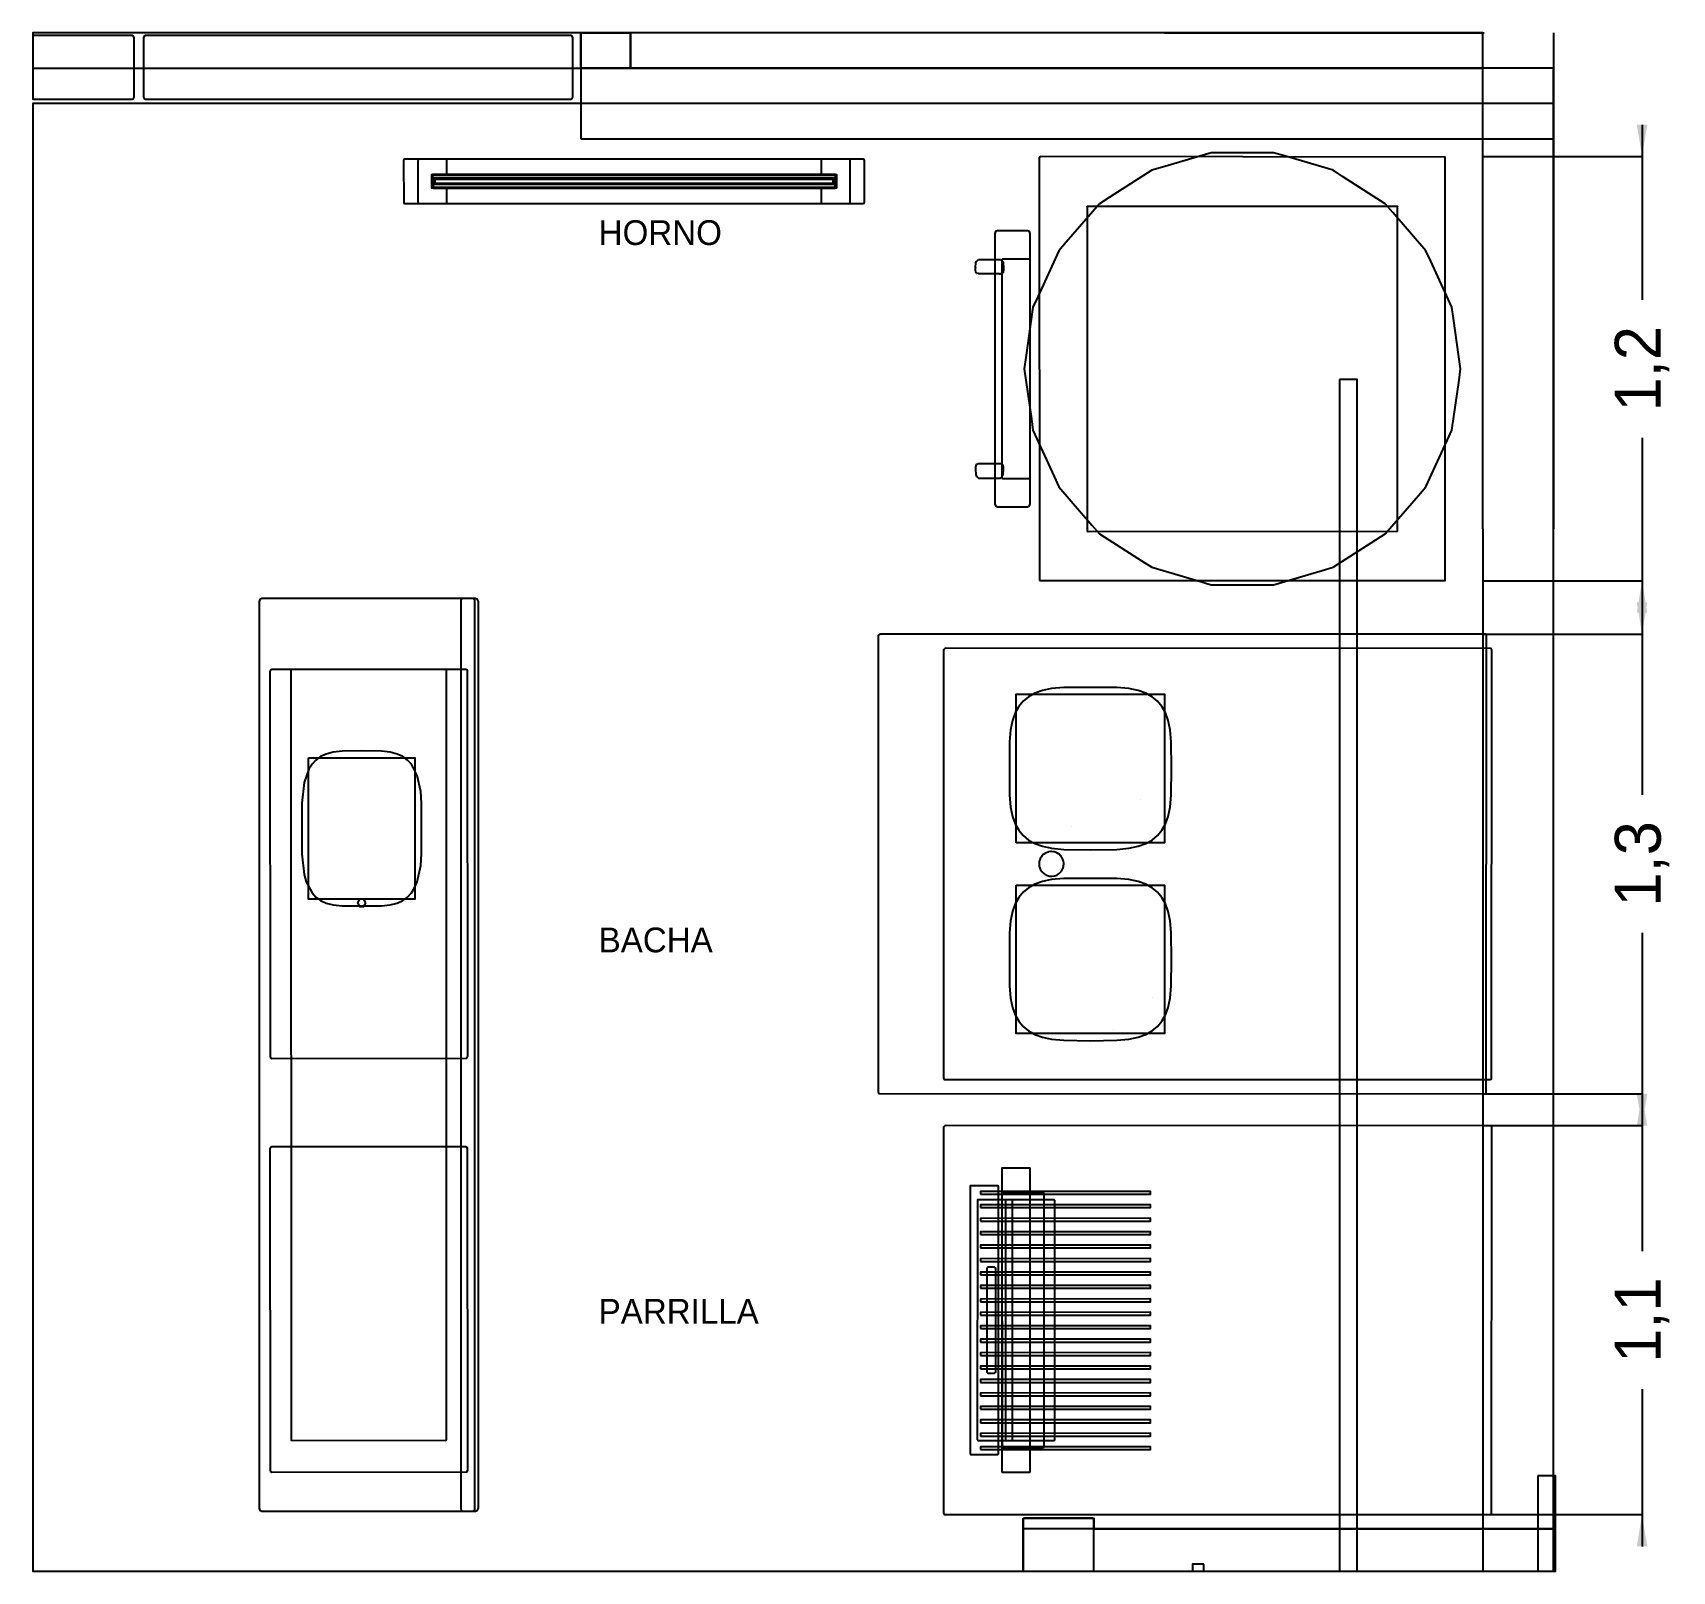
# Model space of a CAD drawing. Header units: metres. Extents: x 977.7 to 1062, y -12.2 to -3.
# Drawn here: x 977.7 to 982.335, y -10.15 to -5.8 of the extents above; entities that cross this region are included whole.
import ezdxf

# ---------------------------------------------------------------- set-up
doc = ezdxf.new("R2010")
doc.units = ezdxf.units.M
for name, color, linetype in [('CORTE', 7, 'Continuous'), ('COTAS', 4, 'Continuous'), ('TEXTOS', 7, 'Continuous'), ('VISTA', 8, 'Continuous')]:
    doc.layers.add(name, color=color, linetype=linetype)
doc.dimstyles.get("Standard").update_dxf_attribs({"dimtxt": 2.5, "dimasz": 2.5, "dimexe": 1.25, "dimexo": 0.625, "dimtad": 1, "dimcen": 2.5, "dimazin": 3, "dimtfac": 1, "dimtmove": 0, "dimatfit": 3})

# ---------------------------------------------------------------- blocks, each defined once
blk = doc.blocks.new('_CLOSEDFILLED')
at = {"color": 0, "linetype": 'BYBLOCK'}
blk.add_solid([(-1, 0.164), (0, 0), (-1, -0.164)], dxfattribs=at)
blk = doc.blocks.new('*D1')
for p, q in [((982.25, -6.06), (982.25, -6.555)), ((981.8, -6.15), (982.25, -6.15)), ((982.25, -6.945), (982.25, -7.44)), ((981.8, -7.35), (982.25, -7.35))]:
    blk.add_line(p, q)
at = {"layer": 'Defpoints'}
for p in [(981.8, -6.15), (982.25, -6.15), (981.8, -7.35)]:
    blk.add_point(p, dxfattribs=at)
at = {"layer": 'COTAS', "xscale": 0.09, "yscale": 0.09}
for p, rotation in [((982.25, -6.15), 270), ((982.25, -7.35), 90)]:
    blk.add_blockref('_CLOSEDFILLED', p, dxfattribs=dict(at, rotation=rotation))
at = {"layer": 'COTAS', "insert": (982.25, -6.75), "char_height": 0.13, "attachment_point": 5, "rotation": 90}
blk.add_mtext('1,2', dxfattribs=at)
blk = doc.blocks.new('*D2')
for p, q in [((982.25, -7.41), (982.25, -7.955)), ((981.8, -7.5), (982.25, -7.5)), ((982.25, -8.345), (982.25, -8.89)), ((981.8, -8.8), (982.25, -8.8))]:
    blk.add_line(p, q)
at = {"layer": 'Defpoints'}
for p in [(981.8, -7.5), (982.25, -7.5), (981.8, -8.8)]:
    blk.add_point(p, dxfattribs=at)
at = {"layer": 'COTAS', "xscale": 0.09, "yscale": 0.09}
for p, rotation in [((982.25, -7.5), 270), ((982.25, -8.8), 90)]:
    blk.add_blockref('_CLOSEDFILLED', p, dxfattribs=dict(at, rotation=rotation))
at = {"layer": 'COTAS', "insert": (982.25, -8.15), "char_height": 0.13, "attachment_point": 5, "rotation": 90}
blk.add_mtext('1,3', dxfattribs=at)
blk = doc.blocks.new('*D3')
for p, q in [((982.25, -8.8), (982.25, -9.245)), ((981.8, -8.89), (982.25, -8.89)), ((982.25, -9.635), (982.25, -10.08)), ((981.8, -9.99), (982.25, -9.99))]:
    blk.add_line(p, q)
at = {"layer": 'Defpoints'}
for p in [(981.8, -8.89), (982.25, -8.89), (981.8, -9.99)]:
    blk.add_point(p, dxfattribs=at)
at = {"layer": 'COTAS', "xscale": 0.09, "yscale": 0.09}
for p, rotation in [((982.25, -8.89), 270), ((982.25, -9.99), 90)]:
    blk.add_blockref('_CLOSEDFILLED', p, dxfattribs=dict(at, rotation=rotation))
at = {"layer": 'COTAS', "insert": (982.25, -9.44), "char_height": 0.13, "attachment_point": 5, "rotation": 90}
blk.add_mtext('1,1', dxfattribs=at)

msp = doc.modelspace()

# ---------------------------------------------------------------- linework, layer by layer
at = {"layer": 'CORTE'}
for p, q in [((979.2545, -5.8), (979.3251, -5.8)), ((979.3251, -5.8), (979.3855, -5.8)), ((981.8, -7.2027), (981.8, -5.8)), ((982, -5.8), (982, -7.2027)), ((981.8, -7.2027), (981.8, -10.15)), ((982, -7.2027), (982, -7.2027)), ((982, -10.15), (982, -7.2027))]:
    msp.add_line(p, q, dxfattribs=at)
for points in [[(979.25, -5.8), (979.25, -5.9), (979.39, -5.9), (979.39, -5.8), (979.25, -5.8)], [(979.25, -6.1), (982, -6.1), (982, -5.9), (979.25, -5.9), (979.25, -6.1)], [(980.5011, -10.0016), (980.5008, -10.0019), (980.5004, -10.0033), (980.5, -10.0045), (980.5, -10.15), (980.7, -10.15), (980.7, -10.0045), (980.6996, -10.0033), (980.6992, -10.0019), (980.6989, -10.0016), (980.6987, -10.0013), (980.6984, -10.0011), (980.6981, -10.0008), (980.6969, -10.0004), (980.6955, -10), (980.6074, -10), (980.5045, -10), (980.5033, -10.0004), (980.5019, -10.0008), (980.5016, -10.0011), (980.5013, -10.0013), (980.5011, -10.0016)]]:
    msp.add_lwpolyline(points, close=True, dxfattribs=at)
at = {"layer": 'VISTA'}
for p, q in [((980.9, -5.8), (981.8, -5.8)), ((980.9, -5.8), (981.8, -5.8)), ((980.9, -5.8), (981.8, -5.8)), ((980.9, -5.8), (981.8, -5.8)), ((981.8, -5.8), (981.802, -5.8)), ((981.8, -5.8), (981.802, -5.8)), ((981.802, -5.8), (981.804, -5.8)), ((980.3688, -6.4453), (980.373, -6.4418)), ((980.373, -6.4418), (980.374, -6.4409)), ((980.374, -6.4409), (980.4237, -6.4409)), ((980.4237, -6.4409), (980.436, -6.4409)), ((980.436, -6.4409), (980.4403, -6.4445)), ((980.3651, -6.4639), (980.365, -6.4645)), ((980.365, -6.4714), (980.365, -6.4645)), ((980.365, -6.4715), (980.365, -6.4714)), ((980.3667, -6.4771), (980.365, -6.4715)), ((980.3651, -6.4639), (980.3667, -6.4509)), ((980.3668, -6.4504), (980.3667, -6.4509)), ((980.3676, -6.4783), (980.3667, -6.4771)), ((980.3668, -6.4504), (980.3676, -6.4478)), ((980.3676, -6.4478), (980.3686, -6.4457)), ((980.3687, -6.4793), (980.3676, -6.4783)), ((980.3686, -6.4457), (980.3688, -6.4453)), ((980.3687, -6.4793), (980.3688, -6.4794)), ((980.3738, -6.4811), (980.3688, -6.4794)), ((980.3738, -6.4811), (980.374, -6.4812)), ((980.4336, -6.4812), (980.374, -6.4812)), ((980.4336, -6.4812), (980.436, -6.4812)), ((980.441, -6.4794), (980.436, -6.4812)), ((980.4403, -6.4445), (980.4412, -6.4453)), ((980.441, -6.4794), (980.4412, -6.4794)), ((980.4412, -6.4453), (980.4422, -6.4474)), ((980.4423, -6.4783), (980.4412, -6.4794)), ((980.4422, -6.4474), (980.4424, -6.4478)), ((980.4423, -6.4783), (980.4424, -6.4783)), ((980.4424, -6.4478), (980.4432, -6.4504)), ((980.4433, -6.4771), (980.4424, -6.4783)), ((980.4433, -6.4509), (980.4432, -6.4504)), ((980.4433, -6.4509), (980.4449, -6.4639)), ((980.445, -6.4715), (980.4433, -6.4771)), ((980.445, -6.4645), (980.4449, -6.4639)), ((980.445, -6.4645), (980.445, -6.4714)), ((980.445, -6.4714), (980.445, -6.4715))]:
    msp.add_line(p, q, dxfattribs=at)
for points in [[(979.25, -5.9), (979.25, -5.8), (977.7, -5.8), (977.7, -5.9), (979.25, -5.9)], [(979.25, -5.9), (979.25, -5.8), (977.7, -5.8), (977.7, -5.9), (979.25, -5.9)], [(977.9809, -5.988), (977.9851, -5.9862), (977.9869, -5.982), (977.9869, -5.814), (977.9851, -5.8098), (977.9809, -5.808), (977.7, -5.808), (977.7, -5.988), (977.9809, -5.988)], [(978.0131, -5.982), (978.0149, -5.9862), (978.0191, -5.988), (979.2209, -5.988), (979.2251, -5.9862), (979.2269, -5.982), (979.2269, -5.814), (979.2251, -5.8098), (979.2209, -5.808), (978.0191, -5.808), (978.0149, -5.8098), (978.0131, -5.814), (978.0131, -5.982)], [(981.8, -5.9), (981.8, -5.8), (980.9, -5.8), (979.39, -5.8), (979.39, -5.9), (981.8, -5.9)], [(981.8, -5.9), (981.8, -5.8), (980.9, -5.8), (979.39, -5.8), (979.39, -5.9), (981.8, -5.9)], [(981.8, -5.9), (981.8, -5.8), (980.9, -5.8), (979.39, -5.8), (979.39, -5.9), (981.8, -5.9)], [(980.5, -10), (980.7, -10), (980.7, -10.03), (982, -10.03), (982, -6), (977.7, -6), (977.7, -10.15), (980.5, -10.15), (980.5, -10)], [(978.7492, -6.2813), (978.752, -6.2825), (980.048, -6.2825), (980.0508, -6.2813), (980.052, -6.2785), (980.052, -6.1615), (980.0508, -6.1587), (980.048, -6.1575), (978.752, -6.1575), (978.7492, -6.1587), (978.748, -6.1615), (978.7492, -6.2813)], [(978.7497, -6.1592), (978.7495, -6.1597), (978.7495, -6.159), (978.7497, -6.1592)], [(978.7899, -6.159), (978.7897, -6.1592), (978.7893, -6.1606), (978.789, -6.1615), (978.789, -6.2312), (978.789, -6.2785), (978.7894, -6.2799), (978.7897, -6.2808), (978.79, -6.2811), (978.7902, -6.2813), (978.7905, -6.2816), (978.7907, -6.2818), (978.7921, -6.2822), (978.793, -6.2825), (978.8371, -6.2825), (978.867, -6.2825), (978.8684, -6.2821), (978.8693, -6.2818), (978.8696, -6.2815), (978.8698, -6.2813), (978.87, -6.2811), (978.8703, -6.2808), (978.8706, -6.2799), (978.871, -6.2785), (978.871, -6.2395), (978.828, -6.2395), (978.828, -6.2005), (978.871, -6.2005), (978.871, -6.1615), (978.8707, -6.1606), (978.8703, -6.1592), (978.8701, -6.159), (978.8698, -6.1587), (978.8696, -6.1585), (978.8693, -6.1582), (978.8684, -6.1579), (978.867, -6.1575), (978.8371, -6.1575), (978.793, -6.1575), (978.7921, -6.1578), (978.7907, -6.1582), (978.7905, -6.1584), (978.7902, -6.1587), (978.7899, -6.159)], [(979.9299, -6.159), (979.9297, -6.1592), (979.9293, -6.1606), (979.929, -6.1615), (979.929, -6.2005), (979.972, -6.2005), (979.972, -6.2395), (979.929, -6.2395), (979.929, -6.2785), (979.9294, -6.2799), (979.9297, -6.2808), (979.93, -6.2811), (979.9302, -6.2813), (979.9305, -6.2816), (979.9307, -6.2818), (979.9321, -6.2822), (979.933, -6.2825), (979.9771, -6.2825), (980.007, -6.2825), (980.0084, -6.2821), (980.0093, -6.2818), (980.0096, -6.2815), (980.0098, -6.2813), (980.01, -6.2811), (980.0103, -6.2808), (980.0106, -6.2799), (980.011, -6.2785), (980.011, -6.2312), (980.011, -6.1615), (980.0107, -6.1606), (980.0103, -6.1592), (980.0101, -6.159), (980.0098, -6.1587), (980.0096, -6.1585), (980.0093, -6.1582), (980.0084, -6.1579), (980.007, -6.1575), (979.9771, -6.1575), (979.933, -6.1575), (979.9321, -6.1578), (979.9307, -6.1582), (979.9305, -6.1584), (979.9302, -6.1587), (979.9299, -6.159)], [(980.0503, -6.1592), (980.0498, -6.159), (980.0505, -6.159), (980.0503, -6.1592)], [(981.7371, -6.75), (981.7167, -6.608), (981.7121, -6.5761), (981.6525, -6.4457), (981.6391, -6.4164), (981.5452, -6.308), (981.5241, -6.2836), (981.4035, -6.2061), (981.3763, -6.1887), (981.2387, -6.1483), (981.2078, -6.1392), (981.0644, -6.1392), (981.0322, -6.1392), (980.8946, -6.1796), (980.8637, -6.1887), (980.743, -6.2662), (980.7159, -6.2836), (980.622, -6.392), (980.6009, -6.4164), (980.5413, -6.5468), (980.5279, -6.5761), (980.5075, -6.7181), (980.5029, -6.75), (980.5233, -6.892), (980.5279, -6.9239), (980.5875, -7.0543), (980.6009, -7.0836), (980.6948, -7.192), (980.7159, -7.2164), (980.8366, -7.2939), (980.8637, -7.3113), (981.0013, -7.3517), (981.0322, -7.3608), (981.1756, -7.3608), (981.2078, -7.3608), (981.3454, -7.3204), (981.3763, -7.3113), (981.497, -7.2338), (981.5241, -7.2164), (981.618, -7.108), (981.6391, -7.0836), (981.6987, -6.9532), (981.7121, -6.9239), (981.7325, -6.7819), (981.7371, -6.75)], [(980.5463, -7.3487), (981.6937, -7.3487), (981.6937, -6.1513), (980.5495, -6.15), (980.545, -6.1545), (980.5463, -7.3487)], [(978.83, -6.2025), (979.97, -6.2025), (979.97, -6.2005), (978.83, -6.2005), (978.83, -6.2025)], [(978.83, -6.2005), (978.83, -6.2025), (978.842, -6.2025), (978.842, -6.2005), (978.83, -6.2005)], [(979.97, -6.2115), (979.97, -6.2079), (979.97, -6.2025), (979.509, -6.2025), (978.83, -6.2025), (978.83, -6.2061), (978.83, -6.2115), (979.291, -6.2115), (979.97, -6.2115)], [(979.958, -6.2005), (979.958, -6.2025), (979.97, -6.2025), (979.97, -6.2005), (979.958, -6.2005)], [(978.83, -6.2135), (979.97, -6.2135), (979.97, -6.2115), (978.83, -6.2115), (978.83, -6.2135)], [(978.83, -6.2115), (978.83, -6.2135), (978.842, -6.2135), (978.842, -6.2115), (978.83, -6.2115)], [(978.8317, -6.2265), (979.9683, -6.2265), (979.9683, -6.2135), (978.8317, -6.2135), (978.8317, -6.2265)], [(978.8317, -6.2135), (978.8317, -6.2265), (978.8377, -6.2265), (978.8377, -6.2135), (978.8317, -6.2135)], [(978.8317, -6.2285), (979.9683, -6.2285), (979.9683, -6.2265), (978.8317, -6.2265), (978.8317, -6.2285)], [(978.8317, -6.2265), (978.8317, -6.2285), (978.8437, -6.2285), (978.8437, -6.2265), (978.8317, -6.2265)], [(979.9683, -6.2375), (979.9683, -6.2339), (979.9683, -6.2285), (979.509, -6.2285), (978.8317, -6.2285), (978.8317, -6.2321), (978.8317, -6.2375), (979.291, -6.2375), (979.9683, -6.2375)], [(978.8317, -6.2395), (979.9683, -6.2395), (979.9683, -6.2375), (978.8317, -6.2375), (978.8317, -6.2395)], [(978.8317, -6.2375), (978.8317, -6.2395), (978.8437, -6.2395), (978.8437, -6.2375), (978.8317, -6.2375)], [(979.9563, -6.2265), (979.9563, -6.2285), (979.9683, -6.2285), (979.9683, -6.2265), (979.9563, -6.2265)], [(979.9563, -6.2375), (979.9563, -6.2395), (979.9683, -6.2395), (979.9683, -6.2375), (979.9563, -6.2375)], [(979.958, -6.2115), (979.958, -6.2135), (979.97, -6.2135), (979.97, -6.2115), (979.958, -6.2115)], [(979.9623, -6.2135), (979.9623, -6.2265), (979.9683, -6.2265), (979.9683, -6.2135), (979.9623, -6.2135)], [(978.7497, -6.2808), (978.7502, -6.281), (978.7495, -6.281), (978.7497, -6.2808)], [(980.0498, -6.281), (980.0505, -6.2803), (980.0503, -6.2808), (980.0498, -6.281)], [(980.6812, -7.2088), (980.684, -7.21), (981.5588, -7.2088), (981.5588, -6.2912), (980.6812, -6.2912), (980.6812, -7.2088)], [(980.6817, -6.2917), (980.6815, -6.2922), (980.6815, -6.2915), (980.6817, -6.2917)], [(981.5583, -6.2917), (981.5578, -6.2915), (981.5585, -6.2915), (981.5583, -6.2917)], [(980.42, -7.132), (980.4223, -7.1377), (980.428, -7.14), (980.512, -7.14), (980.5177, -7.1377), (980.52, -7.132), (980.52, -6.368), (980.5177, -6.3623), (980.512, -6.36), (980.428, -6.36), (980.4223, -6.3623), (980.42, -6.368), (980.42, -7.132)], [(980.4404, -6.4406), (980.4403, -6.4407), (980.4402, -6.4412), (980.44, -6.4417), (980.44, -6.7179), (980.44, -7.0583), (980.4401, -7.0587), (980.4403, -7.0593), (980.4404, -7.0594), (980.4405, -7.0595), (980.4406, -7.0596), (980.4407, -7.0597), (980.4412, -7.0598), (980.4417, -7.06), (980.476, -7.06), (980.5183, -7.06), (980.5187, -7.0599), (980.5193, -7.0597), (980.5194, -7.0596), (980.5195, -7.0595), (980.5196, -7.0594), (980.5197, -7.0593), (980.5199, -7.0587), (980.52, -7.0583), (980.52, -6.7179), (980.52, -6.4417), (980.5198, -6.4412), (980.5197, -6.4407), (980.5196, -6.4406), (980.5195, -6.4405), (980.5194, -6.4404), (980.5193, -6.4403), (980.5187, -6.4401), (980.5183, -6.44), (980.476, -6.44), (980.4417, -6.44), (980.4412, -6.4402), (980.4407, -6.4403), (980.4406, -6.4404), (980.4405, -6.4405), (980.4404, -6.4406)], [(981.395, -6.78), (981.395, -10.15), (981.445, -10.15), (981.445, -6.78), (981.395, -6.78)], [(980.3676, -7.0217), (980.3667, -7.0229), (980.3666, -7.0231), (980.365, -7.0286), (980.365, -7.0304), (980.365, -7.0355), (980.3665, -7.0475), (980.3667, -7.0491), (980.3675, -7.0517), (980.3676, -7.0522), (980.3686, -7.0543), (980.3688, -7.0547), (980.373, -7.0582), (980.374, -7.0591), (980.4237, -7.0591), (980.436, -7.0591), (980.4403, -7.0555), (980.4412, -7.0547), (980.4422, -7.0526), (980.4424, -7.0522), (980.4425, -7.0517), (980.4433, -7.0491), (980.4435, -7.0475), (980.445, -7.0355), (980.445, -7.0304), (980.445, -7.0286), (980.4434, -7.0231), (980.4433, -7.0229), (980.4424, -7.0217), (980.4424, -7.0217), (980.4413, -7.0207), (980.4412, -7.0206), (980.4362, -7.0189), (980.436, -7.0188), (980.3764, -7.0188), (980.374, -7.0188), (980.369, -7.0206), (980.3688, -7.0206), (980.3677, -7.0217), (980.3676, -7.0217), (980.3676, -7.0217)], [(980.6817, -7.2083), (980.6822, -7.2085), (980.6815, -7.2085), (980.6817, -7.2083)], [(981.5585, -7.2085), (981.5578, -7.2085), (981.5583, -7.2083), (981.5585, -7.2085)], [(978.34, -9.972), (978.3423, -9.9777), (978.348, -9.98), (978.952, -9.98), (978.9577, -9.9777), (978.96, -9.972), (978.96, -7.408), (978.9577, -7.4023), (978.952, -7.4), (978.348, -7.4), (978.3423, -7.4023), (978.34, -7.408), (978.34, -9.972)], [(978.91, -9.9755), (978.9145, -9.98), (978.9455, -9.98), (978.95, -9.9755), (978.95, -7.4045), (978.9455, -7.4), (978.9145, -7.4), (978.91, -7.4045), (978.91, -9.9755)], [(980.09, -8.7955), (980.0919, -8.7992), (981.8055, -8.8), (981.8092, -8.7981), (981.81, -7.5045), (981.8081, -7.5008), (980.0945, -7.5), (980.09, -7.5045), (980.09, -8.7955)], [(980.275, -8.7555), (980.2769, -8.7592), (981.8205, -8.76), (981.8242, -8.7581), (981.825, -7.5445), (981.8231, -7.5408), (980.2795, -7.54), (980.275, -7.5445), (980.275, -8.7555)], [(978.3711, -8.6975), (978.376, -8.7), (978.9275, -8.6989), (978.93, -8.694), (978.9289, -7.6025), (978.924, -7.6), (978.376, -7.6), (978.3718, -7.6018), (978.37, -7.606), (978.3711, -8.6975)], [(978.868, -9.78), (978.87, -9.778), (978.87, -7.602), (978.868, -7.6), (978.432, -7.6), (978.43, -7.602), (978.4306, -9.7794), (978.868, -9.78)], [(980.4698, -7.7444), (980.4643, -7.7706), (980.4611, -7.8049), (980.4611, -7.9551), (980.4643, -7.9894), (980.4698, -8.0156), (980.4775, -8.0371), (980.4875, -8.0551), (980.4999, -8.0701), (980.5149, -8.0825), (980.5329, -8.0925), (980.5544, -8.1002), (980.5806, -8.1057), (980.6149, -8.1089), (980.69, -8.11), (980.7651, -8.1089), (980.7994, -8.1057), (980.8256, -8.1002), (980.8471, -8.0925), (980.8651, -8.0825), (980.8801, -8.0701), (980.8925, -8.0551), (980.9025, -8.0371), (980.9102, -8.0156), (980.9157, -7.9894), (980.9189, -7.9551), (980.92, -7.88), (980.9189, -7.8049), (980.9157, -7.7706), (980.9102, -7.7444), (980.9025, -7.7229), (980.8925, -7.7049), (980.8801, -7.6899), (980.8651, -7.6775), (980.8471, -7.6675), (980.8256, -7.6598), (980.7994, -7.6543), (980.7651, -7.6511), (980.6149, -7.6511), (980.5806, -7.6543), (980.5544, -7.6598), (980.5329, -7.6675), (980.5149, -7.6775), (980.4999, -7.6899), (980.4875, -7.7049), (980.4775, -7.7229), (980.4698, -7.7444)], [(980.48, -8.09), (980.48, -7.67), (980.9, -7.67), (980.9, -8.09), (980.48, -8.09)], [(978.4608, -7.9782), (978.4608, -8.1218), (978.4672, -8.1797), (978.4729, -8.2003), (978.4895, -8.2318), (978.5006, -8.2437), (978.5139, -8.2533), (978.5298, -8.2606), (978.5492, -8.2658), (978.5745, -8.269), (978.6855, -8.269), (978.7108, -8.2658), (978.7302, -8.2606), (978.7461, -8.2533), (978.7594, -8.2437), (978.7705, -8.2318), (978.7797, -8.2174), (978.7871, -8.2003), (978.7968, -8.1546), (978.7992, -8.1218), (978.7992, -7.9782), (978.7968, -7.9454), (978.7871, -7.8997), (978.7705, -7.8682), (978.7594, -7.8563), (978.7461, -7.8467), (978.7302, -7.8394), (978.7108, -7.8342), (978.6855, -7.831), (978.63, -7.83), (978.5745, -7.831), (978.5492, -7.8342), (978.5298, -7.8394), (978.5139, -7.8467), (978.5006, -7.8563), (978.4895, -7.8682), (978.4803, -7.8826), (978.4672, -7.9203), (978.4608, -7.9782)], [(978.48, -7.85), (978.78, -7.85), (978.78, -8.25), (978.48, -8.25), (978.48, -7.85)], [(980.8331, -7.9681), (980.8331, -7.9681), (980.8331, -7.9681), (980.8331, -7.9681)], [(980.6361, -8.0444), (980.6361, -8.0444), (980.6361, -8.0444), (980.6361, -8.0444)], [(980.615, -8.15), (980.6148, -8.1484), (980.6141, -8.1422), (980.6136, -8.1407), (980.6115, -8.1348), (980.6107, -8.1334), (980.6074, -8.1282), (980.6062, -8.127), (980.6018, -8.1226), (980.6004, -8.1218), (980.5952, -8.1185), (980.5936, -8.1179), (980.5878, -8.1159), (980.5862, -8.1157), (980.58, -8.115), (980.5784, -8.1152), (980.5722, -8.1159), (980.5707, -8.1164), (980.5648, -8.1185), (980.5634, -8.1193), (980.5582, -8.1226), (980.557, -8.1238), (980.5526, -8.1282), (980.5518, -8.1296), (980.5485, -8.1348), (980.5479, -8.1364), (980.5459, -8.1422), (980.5457, -8.1438), (980.545, -8.15), (980.5452, -8.1516), (980.5459, -8.1578), (980.5464, -8.1593), (980.5485, -8.1652), (980.5493, -8.1666), (980.5526, -8.1718), (980.5538, -8.173), (980.5582, -8.1774), (980.5596, -8.1782), (980.5648, -8.1815), (980.5664, -8.1821), (980.5722, -8.1841), (980.5738, -8.1843), (980.58, -8.185), (980.5816, -8.1848), (980.5878, -8.1841), (980.5893, -8.1836), (980.5952, -8.1815), (980.5966, -8.1807), (980.6018, -8.1774), (980.603, -8.1762), (980.6074, -8.1718), (980.6082, -8.1704), (980.6115, -8.1652), (980.6121, -8.1636), (980.6141, -8.1578), (980.6143, -8.1562), (980.615, -8.15)], [(980.4698, -8.2844), (980.4643, -8.3106), (980.4611, -8.3449), (980.4611, -8.4951), (980.4643, -8.5294), (980.4698, -8.5556), (980.4775, -8.5771), (980.4875, -8.5951), (980.4999, -8.6101), (980.5149, -8.6225), (980.5329, -8.6325), (980.5544, -8.6402), (980.5806, -8.6457), (980.6149, -8.6489), (980.69, -8.65), (980.7651, -8.6489), (980.7994, -8.6457), (980.8256, -8.6402), (980.8471, -8.6325), (980.8651, -8.6225), (980.8801, -8.6101), (980.8925, -8.5951), (980.9025, -8.5771), (980.9102, -8.5556), (980.9157, -8.5294), (980.9189, -8.4951), (980.92, -8.42), (980.9189, -8.3449), (980.9157, -8.3106), (980.9102, -8.2844), (980.9025, -8.2629), (980.8925, -8.2449), (980.8801, -8.2299), (980.8651, -8.2175), (980.8471, -8.2075), (980.8256, -8.1998), (980.7994, -8.1943), (980.7651, -8.1911), (980.6149, -8.1911), (980.5806, -8.1943), (980.5544, -8.1998), (980.5329, -8.2075), (980.5149, -8.2175), (980.4999, -8.2299), (980.4875, -8.2449), (980.4775, -8.2629), (980.4698, -8.2844)], [(978.642, -8.26), (978.6381, -8.2532), (978.636, -8.2497), (978.6281, -8.2497), (978.624, -8.2497), (978.6201, -8.2564), (978.618, -8.26), (978.6219, -8.2667), (978.624, -8.2703), (978.6318, -8.2703), (978.636, -8.2703), (978.6399, -8.2636), (978.642, -8.26)], [(980.48, -8.21), (980.9, -8.21), (980.9, -8.63), (980.48, -8.63), (980.48, -8.21)], [(980.8649, -8.5277), (980.8649, -8.5277), (980.8649, -8.5277), (980.8649, -8.5277)], [(980.7545, -8.6169), (980.7545, -8.6169), (980.7545, -8.6169), (980.7545, -8.6169)], [(980.275, -9.9855), (980.2769, -9.9892), (981.8205, -9.99), (981.8242, -9.9881), (981.825, -8.8945), (981.8231, -8.8908), (980.2795, -8.89), (980.275, -8.8945), (980.275, -9.9855)], [(978.3711, -9.8675), (978.376, -9.87), (978.9275, -9.8689), (978.93, -9.864), (978.9289, -8.9525), (978.924, -8.95), (978.376, -8.95), (978.3718, -8.9518), (978.37, -8.956), (978.3711, -9.8675)], [(980.4403, -9.0107), (980.4403, -9.0107), (980.4401, -9.0115), (980.44, -9.0117), (980.44, -9.7039), (980.44, -9.8683), (980.4403, -9.8691), (980.4403, -9.8693), (980.4405, -9.8695), (980.4405, -9.8695), (980.4407, -9.8697), (980.4407, -9.8697), (980.4415, -9.8699), (980.4417, -9.87), (980.5036, -9.87), (980.5183, -9.87), (980.5191, -9.8697), (980.5193, -9.8697), (980.5195, -9.8695), (980.5195, -9.8695), (980.5195, -9.8695), (980.5197, -9.8693), (980.5197, -9.8691), (980.52, -9.8683), (980.52, -9.7039), (980.52, -9.0117), (980.5199, -9.0115), (980.5197, -9.0107), (980.5197, -9.0107), (980.5195, -9.0105), (980.5195, -9.0105), (980.5193, -9.0103), (980.5191, -9.0103), (980.5183, -9.01), (980.5036, -9.01), (980.4417, -9.01), (980.4415, -9.0101), (980.4407, -9.0103), (980.4407, -9.0103), (980.4405, -9.0105), (980.4403, -9.0107)], [(980.35, -9.8183), (980.3517, -9.82), (980.4283, -9.82), (980.43, -9.8183), (980.43, -9.0617), (980.4283, -9.06), (980.3507, -9.0603), (980.35, -9.8183)], [(980.38, -9.084), (980.86, -9.084), (980.86, -9.076), (980.38, -9.0763), (980.38, -9.084)], [(980.4412, -9.7988), (980.444, -9.8), (980.556, -9.8), (980.5588, -9.7988), (980.56, -9.796), (980.56, -9.084), (980.5588, -9.0812), (980.556, -9.08), (980.444, -9.08), (980.4412, -9.0812), (980.44, -9.084), (980.4412, -9.7988)], [(980.4417, -9.0817), (980.4415, -9.0822), (980.4415, -9.0815), (980.4417, -9.0817)], [(980.5583, -9.0817), (980.5578, -9.0815), (980.5585, -9.0815), (980.5583, -9.0817)], [(980.37, -9.7783), (980.3717, -9.78), (980.4683, -9.78), (980.47, -9.7783), (980.47, -9.1017), (980.4683, -9.1), (980.3707, -9.1003), (980.37, -9.7783)], [(980.38, -9.122), (980.86, -9.122), (980.86, -9.114), (980.38, -9.1143), (980.38, -9.122)], [(980.45, -9.7783), (980.4517, -9.78), (980.5883, -9.78), (980.59, -9.7783), (980.59, -9.1017), (980.5883, -9.1), (980.4507, -9.1003), (980.45, -9.7783)], [(980.38, -9.16), (980.86, -9.16), (980.86, -9.152), (980.38, -9.1523), (980.38, -9.16)], [(980.38, -9.198), (980.86, -9.198), (980.86, -9.19), (980.38, -9.1903), (980.38, -9.198)], [(980.38, -9.236), (980.86, -9.236), (980.86, -9.228), (980.38, -9.2283), (980.38, -9.236)], [(980.38, -9.274), (980.86, -9.274), (980.86, -9.266), (980.38, -9.2663), (980.38, -9.274)], [(980.38, -9.312), (980.86, -9.312), (980.86, -9.304), (980.38, -9.3043), (980.38, -9.312)], [(980.4005, -9.59), (980.4195, -9.59), (980.4225, -9.587), (980.4225, -9.293), (980.4195, -9.29), (980.4005, -9.29), (980.3975, -9.293), (980.3975, -9.587), (980.4005, -9.59)], [(980.38, -9.35), (980.86, -9.35), (980.86, -9.342), (980.38, -9.3423), (980.38, -9.35)], [(980.38, -9.388), (980.86, -9.388), (980.86, -9.38), (980.38, -9.3803), (980.38, -9.388)], [(980.38, -9.426), (980.86, -9.426), (980.86, -9.418), (980.38, -9.4183), (980.38, -9.426)], [(980.38, -9.464), (980.86, -9.464), (980.86, -9.456), (980.38, -9.4563), (980.38, -9.464)], [(980.38, -9.502), (980.86, -9.502), (980.86, -9.494), (980.38, -9.4943), (980.38, -9.502)], [(980.38, -9.54), (980.86, -9.54), (980.86, -9.532), (980.38, -9.5323), (980.38, -9.54)], [(980.38, -9.578), (980.86, -9.578), (980.86, -9.57), (980.38, -9.5703), (980.38, -9.578)], [(980.38, -9.616), (980.86, -9.616), (980.86, -9.608), (980.38, -9.6083), (980.38, -9.616)], [(980.38, -9.654), (980.86, -9.654), (980.86, -9.646), (980.38, -9.6463), (980.38, -9.654)], [(980.38, -9.692), (980.86, -9.692), (980.86, -9.684), (980.38, -9.6843), (980.38, -9.692)], [(980.38, -9.73), (980.86, -9.73), (980.86, -9.722), (980.38, -9.7223), (980.38, -9.73)], [(980.38, -9.768), (980.86, -9.768), (980.86, -9.76), (980.38, -9.7603), (980.38, -9.768)], [(980.38, -9.806), (980.86, -9.806), (980.86, -9.798), (980.38, -9.7983), (980.38, -9.806)], [(980.4417, -9.7983), (980.4422, -9.7985), (980.4415, -9.7985), (980.4417, -9.7983)], [(980.5585, -9.7985), (980.5578, -9.7985), (980.5583, -9.7983), (980.5585, -9.7985)], [(981.955, -9.88), (981.955, -10.15), (982.005, -10.15), (982.005, -9.88), (981.955, -9.88)], [(980.5011, -10.0316), (980.5008, -10.0319), (980.5004, -10.0333), (980.5, -10.0345), (980.5, -10.1051), (980.5, -10.15), (982, -10.15), (982, -10.1051), (982, -10.0345), (981.9996, -10.0333), (981.9992, -10.0319), (981.9989, -10.0316), (981.9987, -10.0313), (981.9984, -10.0311), (981.9981, -10.0308), (981.9969, -10.0304), (981.9955, -10.03), (981.3075, -10.03), (980.5045, -10.03), (980.5033, -10.0304), (980.5019, -10.0308), (980.5016, -10.0311), (980.5013, -10.0313), (980.5011, -10.0316)], [(981.011, -10.13), (980.979, -10.13), (980.979, -10.15), (981.011, -10.15), (981.011, -10.13)]]:
    msp.add_lwpolyline(points, close=True, dxfattribs=at)

# ---------------------------------------------------------------- texts
at = {"layer": 'TEXTOS'}
for s, p in [('HORNO', (979.3, -6.4)), ('BACHA', (979.3, -8.4)), ('PARRILLA', (979.3, -9.45))]:
    msp.add_text(s, height=0.07, dxfattribs=at).set_placement(p)

# ---------------------------------------------------------------- dimensions: what is measured, and where the dimension line sits
at = {"layer": 'COTAS'}
for base, p1, p2, picture, middle in [((982.25, -6.15), (981.8, -6.15), (981.8, -7.35), '*D1', (982.25, -6.75)), ((982.25, -7.5), (981.8, -7.5), (981.8, -8.8), '*D2', (982.25, -8.15)), ((982.25, -8.89), (981.8, -8.89), (981.8, -9.99), '*D3', (982.25, -9.44))]:
    dim = msp.add_linear_dim(base=base, p1=p1, p2=p2, angle=90, dimstyle='Standard', override={"dimtxt": 0.13, "dimasz": 0.09}, dxfattribs=at)
    dim.commit()
    dim.dimension.update_dxf_attribs({"geometry": picture, "text_midpoint": middle})

doc.saveas('drawing.dxf')
